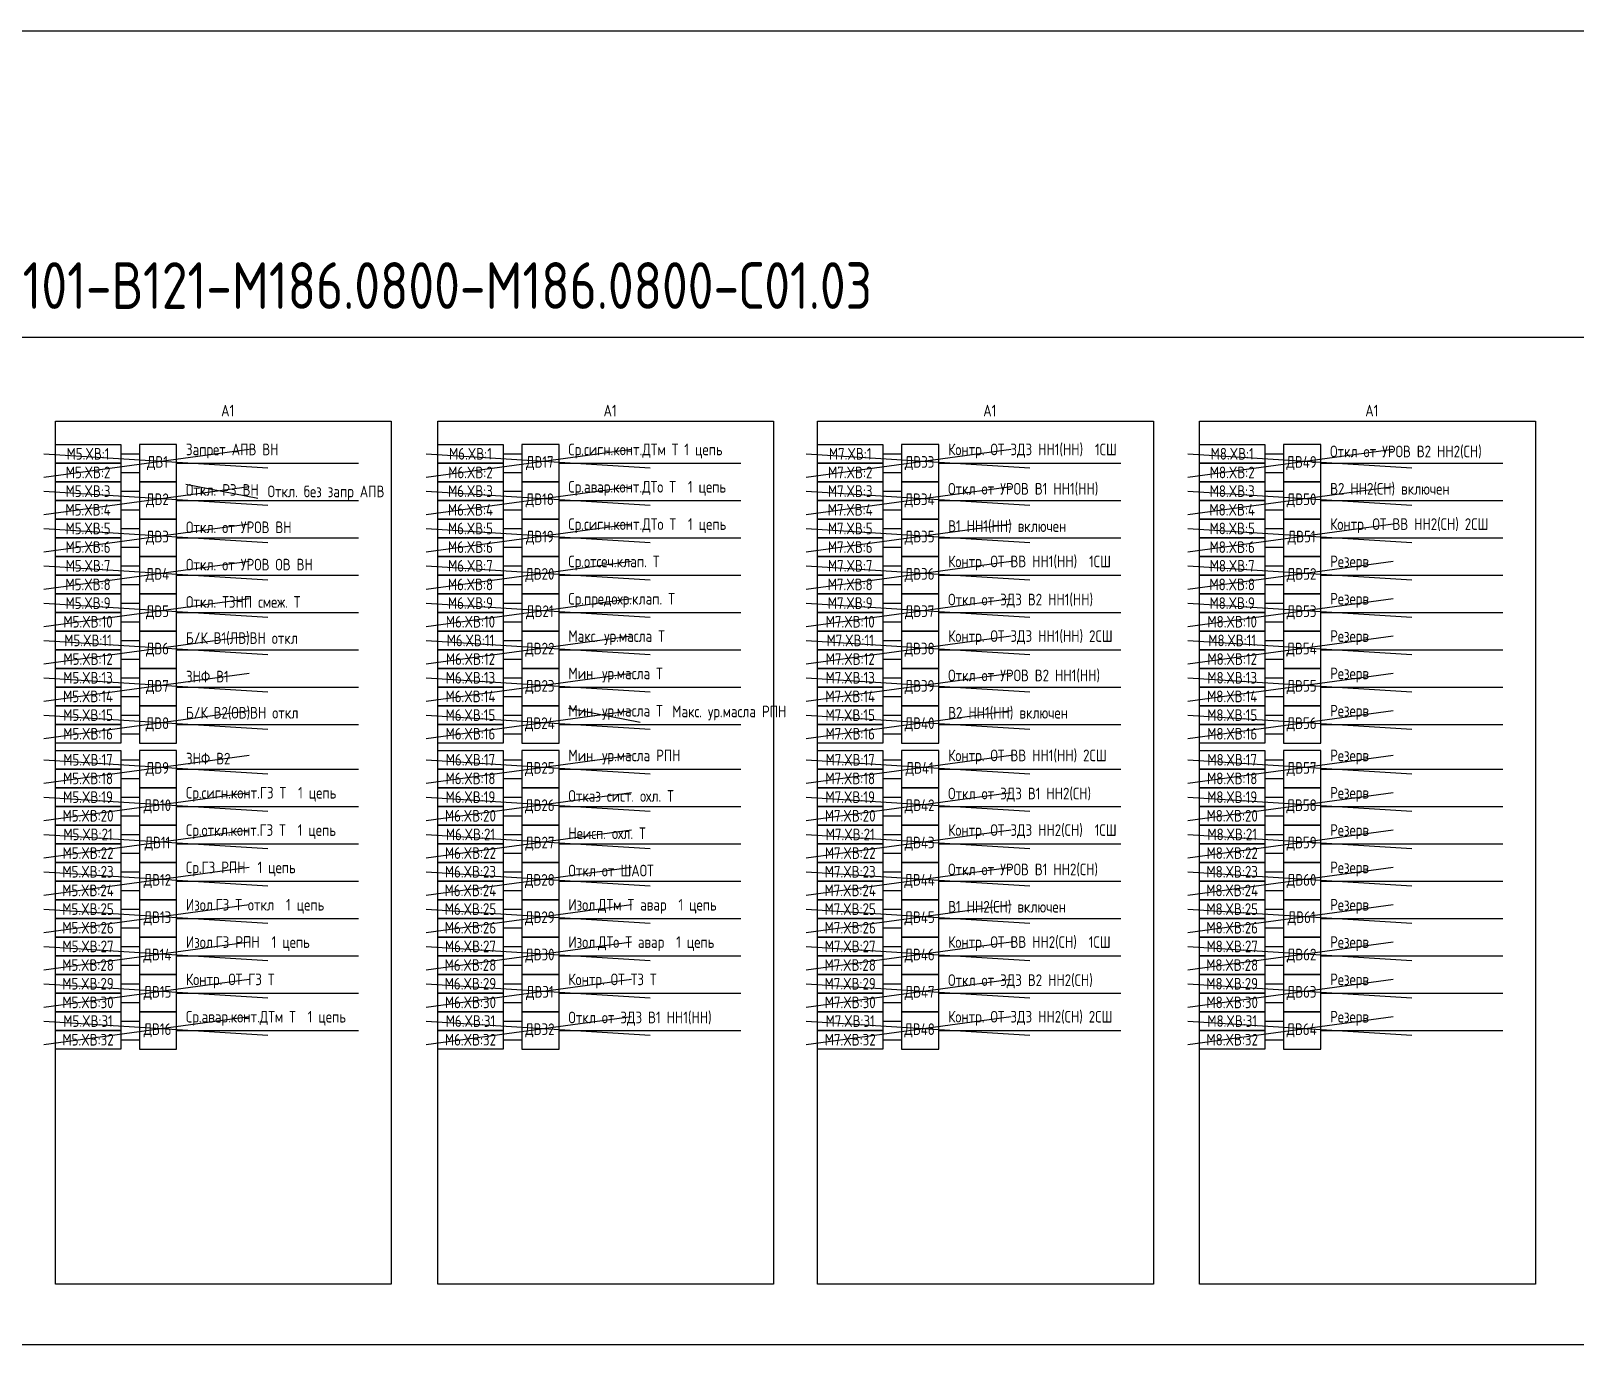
# Model space of a CAD drawing. Header units: millimetres. Extents: x -1533 to 5846, y -90 to 586.
# Drawn here: x -755.7 to -424.6, y 300.7 to 586 of the extents above; entities that cross this region are included whole.
import ezdxf

# ---------------------------------------------------------------- set-up
doc = ezdxf.new("R2010")
doc.units = ezdxf.units.MM
doc.styles.add('Gost_type_A', font='GOST_A.TTF')

msp = doc.modelspace()

# ---------------------------------------------------------------- linework, layer by layer
at = {"color": 6}
for p, q in [((-752.89, 490.36), (-708.89, 496.36)), ((-752.89, 495.36), (-704.89, 492.36)), ((-670.89, 490.36), (-626.89, 496.36)), ((-670.89, 495.36), (-622.89, 492.36)), ((-589.47, 490.36), (-545.47, 496.36)), ((-589.47, 495.36), (-541.47, 492.36)), ((-507.56, 490.36), (-463.56, 496.36)), ((-507.56, 495.36), (-459.56, 492.36)), ((-752.89, 482.36), (-708.89, 488.36)), ((-752.89, 487.36), (-704.89, 484.36)), ((-670.89, 482.36), (-626.89, 488.36)), ((-670.89, 487.36), (-622.89, 484.36)), ((-589.47, 482.36), (-545.47, 488.36)), ((-589.47, 487.36), (-541.47, 484.36)), ((-507.56, 482.36), (-463.56, 488.36)), ((-507.56, 487.36), (-459.56, 484.36)), ((-752.89, 474.36), (-708.89, 480.36)), ((-670.89, 474.36), (-626.89, 480.36)), ((-589.47, 474.36), (-545.47, 480.36)), ((-507.56, 474.36), (-463.56, 480.36)), ((-752.89, 479.36), (-704.89, 476.36)), ((-670.89, 479.36), (-622.89, 476.36)), ((-589.47, 479.36), (-541.47, 476.36)), ((-507.56, 479.36), (-459.56, 476.36)), ((-752.89, 466.36), (-708.89, 472.36)), ((-752.89, 471.36), (-704.89, 468.36)), ((-670.89, 466.36), (-626.89, 472.36)), ((-670.89, 471.36), (-622.89, 468.36)), ((-589.47, 466.36), (-545.47, 472.36)), ((-589.47, 471.36), (-541.47, 468.36)), ((-507.56, 466.36), (-463.56, 472.36)), ((-507.56, 471.36), (-459.56, 468.36)), ((-752.89, 458.36), (-708.89, 464.36)), ((-670.89, 458.36), (-626.89, 464.36)), ((-589.47, 458.36), (-545.47, 464.36)), ((-507.56, 458.36), (-463.56, 464.36)), ((-752.89, 463.36), (-704.89, 460.36)), ((-670.89, 463.36), (-622.89, 460.36)), ((-589.47, 463.36), (-541.47, 460.36)), ((-507.56, 463.36), (-459.56, 460.36)), ((-752.89, 450.36), (-708.89, 456.36)), ((-752.89, 455.36), (-704.89, 452.36)), ((-670.89, 450.36), (-626.89, 456.36)), ((-670.89, 455.36), (-622.89, 452.36)), ((-589.47, 450.36), (-545.47, 456.36)), ((-589.47, 455.36), (-541.47, 452.36)), ((-507.56, 450.36), (-463.56, 456.36)), ((-507.56, 455.36), (-459.56, 452.36)), ((-752.89, 442.36), (-708.89, 448.36)), ((-752.89, 447.36), (-704.89, 444.36)), ((-670.89, 442.36), (-626.89, 448.36)), ((-670.89, 447.36), (-622.89, 444.36)), ((-589.47, 442.36), (-545.47, 448.36)), ((-589.47, 447.36), (-541.47, 444.36)), ((-507.56, 442.36), (-463.56, 448.36)), ((-507.56, 447.36), (-459.56, 444.36)), ((-752.89, 434.36), (-708.89, 440.36)), ((-752.89, 439.36), (-704.89, 436.36)), ((-670.89, 434.36), (-626.89, 440.36)), ((-670.89, 439.36), (-622.89, 436.36)), ((-589.47, 434.36), (-545.47, 440.36)), ((-589.47, 439.36), (-541.47, 436.36)), ((-752.89, 424.78), (-708.89, 430.78)), ((-670.89, 424.78), (-626.89, 430.78)), ((-589.47, 424.78), (-545.47, 430.78)), ((-752.89, 429.78), (-704.89, 426.78)), ((-670.89, 429.78), (-622.89, 426.78)), ((-589.47, 429.78), (-541.47, 426.78)), ((-752.89, 416.78), (-708.89, 422.78)), ((-752.89, 421.78), (-704.89, 418.78)), ((-670.89, 416.78), (-626.89, 422.78)), ((-670.89, 421.78), (-622.89, 418.78)), ((-589.47, 416.78), (-545.47, 422.78)), ((-589.47, 421.78), (-541.47, 418.78)), ((-752.89, 408.78), (-708.89, 414.78)), ((-670.89, 408.78), (-626.89, 414.78)), ((-589.47, 408.78), (-545.47, 414.78)), ((-752.89, 413.78), (-704.89, 410.78)), ((-670.89, 413.78), (-622.89, 410.78)), ((-589.47, 413.78), (-541.47, 410.78)), ((-752.89, 400.78), (-708.89, 406.78)), ((-752.89, 405.78), (-704.89, 402.78)), ((-670.89, 400.78), (-626.89, 406.78)), ((-670.89, 405.78), (-622.89, 402.78)), ((-589.47, 400.78), (-545.47, 406.78)), ((-589.47, 405.78), (-541.47, 402.78)), ((-752.89, 392.78), (-708.89, 398.78)), ((-752.89, 397.78), (-704.89, 394.78)), ((-670.89, 392.78), (-626.89, 398.78)), ((-670.89, 397.78), (-622.89, 394.78)), ((-589.47, 392.78), (-545.47, 398.78)), ((-589.47, 397.78), (-541.47, 394.78)), ((-752.89, 384.78), (-708.89, 390.78)), ((-670.89, 384.78), (-626.89, 390.78)), ((-589.47, 384.78), (-545.47, 390.78)), ((-752.89, 389.78), (-704.89, 386.78)), ((-670.89, 389.78), (-622.89, 386.78)), ((-589.47, 389.78), (-541.47, 386.78)), ((-752.89, 376.78), (-708.89, 382.78)), ((-752.89, 381.78), (-704.89, 378.78)), ((-670.89, 376.78), (-626.89, 382.78)), ((-670.89, 381.78), (-622.89, 378.78)), ((-589.47, 376.78), (-545.47, 382.78)), ((-589.47, 381.78), (-541.47, 378.78)), ((-752.89, 368.78), (-708.89, 374.78)), ((-670.89, 368.78), (-626.89, 374.78)), ((-589.47, 368.78), (-545.47, 374.78)), ((-752.89, 373.78), (-704.89, 370.78)), ((-670.89, 373.78), (-622.89, 370.78)), ((-589.47, 373.78), (-541.47, 370.78))]:
    msp.add_line(p, q, dxfattribs=at)
for p, q in [((-736.42, 495.36), (-732.42, 495.36)), ((-654.42, 495.36), (-650.42, 495.36)), ((-572.99, 495.36), (-568.99, 495.36)), ((-491.08, 495.36), (-487.08, 495.36)), ((-736.42, 491.36), (-732.42, 491.36)), ((-724.42, 493.36), (-685.42, 493.36)), ((-654.42, 491.36), (-650.42, 491.36)), ((-642.42, 493.36), (-603.42, 493.36)), ((-572.99, 491.36), (-568.99, 491.36)), ((-560.99, 493.36), (-521.99, 493.36)), ((-491.08, 491.36), (-487.08, 491.36)), ((-479.08, 493.36), (-440.08, 493.36)), ((-736.42, 487.36), (-732.42, 487.36)), ((-654.42, 487.36), (-650.42, 487.36)), ((-572.99, 487.36), (-568.99, 487.36)), ((-491.08, 487.36), (-487.08, 487.36)), ((-724.42, 485.36), (-685.42, 485.36)), ((-642.42, 485.36), (-603.42, 485.36)), ((-560.99, 485.36), (-521.99, 485.36)), ((-479.08, 485.36), (-440.08, 485.36)), ((-736.42, 483.36), (-732.42, 483.36)), ((-654.42, 483.36), (-650.42, 483.36)), ((-572.99, 483.36), (-568.99, 483.36)), ((-491.08, 483.36), (-487.08, 483.36)), ((-736.42, 479.36), (-732.42, 479.36)), ((-724.42, 477.36), (-685.42, 477.36)), ((-654.42, 479.36), (-650.42, 479.36)), ((-642.42, 477.36), (-603.42, 477.36)), ((-572.99, 479.36), (-568.99, 479.36)), ((-560.99, 477.36), (-521.99, 477.36)), ((-491.08, 479.36), (-487.08, 479.36)), ((-479.08, 477.36), (-440.08, 477.36)), ((-736.42, 475.36), (-732.42, 475.36)), ((-654.42, 475.36), (-650.42, 475.36)), ((-572.99, 475.36), (-568.99, 475.36)), ((-491.08, 475.36), (-487.08, 475.36)), ((-736.42, 471.36), (-732.42, 471.36)), ((-654.42, 471.36), (-650.42, 471.36)), ((-572.99, 471.36), (-568.99, 471.36)), ((-491.08, 471.36), (-487.08, 471.36)), ((-736.42, 467.36), (-732.42, 467.36)), ((-724.42, 469.36), (-685.42, 469.36)), ((-654.42, 467.36), (-650.42, 467.36)), ((-642.42, 469.36), (-603.42, 469.36)), ((-572.99, 467.36), (-568.99, 467.36)), ((-560.99, 469.36), (-521.99, 469.36)), ((-491.08, 467.36), (-487.08, 467.36)), ((-479.08, 469.36), (-440.08, 469.36)), ((-736.42, 463.36), (-732.42, 463.36)), ((-724.42, 461.36), (-685.42, 461.36)), ((-654.42, 463.36), (-650.42, 463.36)), ((-642.42, 461.36), (-603.42, 461.36)), ((-572.99, 463.36), (-568.99, 463.36)), ((-560.99, 461.36), (-521.99, 461.36)), ((-491.08, 463.36), (-487.08, 463.36)), ((-479.08, 461.36), (-440.08, 461.36)), ((-736.42, 459.36), (-732.42, 459.36)), ((-654.42, 459.36), (-650.42, 459.36)), ((-572.99, 459.36), (-568.99, 459.36)), ((-491.08, 459.36), (-487.08, 459.36)), ((-736.42, 455.36), (-732.42, 455.36)), ((-654.42, 455.36), (-650.42, 455.36)), ((-572.99, 455.36), (-568.99, 455.36)), ((-491.08, 455.36), (-487.08, 455.36)), ((-736.42, 451.36), (-732.42, 451.36)), ((-724.42, 453.36), (-685.42, 453.36)), ((-654.42, 451.36), (-650.42, 451.36)), ((-642.42, 453.36), (-603.42, 453.36)), ((-572.99, 451.36), (-568.99, 451.36)), ((-560.99, 453.36), (-521.99, 453.36)), ((-491.08, 451.36), (-487.08, 451.36)), ((-479.08, 453.36), (-440.08, 453.36)), ((-736.42, 447.36), (-732.42, 447.36)), ((-654.42, 447.36), (-650.42, 447.36)), ((-572.99, 447.36), (-568.99, 447.36)), ((-491.08, 447.36), (-487.08, 447.36)), ((-724.42, 445.36), (-685.42, 445.36)), ((-642.42, 445.36), (-603.42, 445.36)), ((-560.99, 445.36), (-521.99, 445.36)), ((-479.08, 445.36), (-440.08, 445.36)), ((-736.42, 443.36), (-732.42, 443.36)), ((-654.42, 443.36), (-650.42, 443.36)), ((-572.99, 443.36), (-568.99, 443.36)), ((-491.08, 443.36), (-487.08, 443.36)), ((-736.42, 439.36), (-732.42, 439.36)), ((-724.42, 437.36), (-685.42, 437.36)), ((-654.42, 439.36), (-650.42, 439.36)), ((-642.42, 437.36), (-603.42, 437.36)), ((-572.99, 439.36), (-568.99, 439.36)), ((-560.99, 437.36), (-521.99, 437.36)), ((-491.08, 439.36), (-487.08, 439.36)), ((-479.08, 437.36), (-440.08, 437.36)), ((-736.42, 435.36), (-732.42, 435.36)), ((-654.42, 435.36), (-650.42, 435.36)), ((-572.99, 435.36), (-568.99, 435.36)), ((-491.08, 435.36), (-487.08, 435.36)), ((-736.42, 429.78), (-732.42, 429.78)), ((-724.42, 427.78), (-685.42, 427.78)), ((-654.42, 429.78), (-650.42, 429.78)), ((-642.42, 427.78), (-603.42, 427.78)), ((-572.99, 429.78), (-568.99, 429.78)), ((-560.99, 427.78), (-521.99, 427.78)), ((-491.08, 429.78), (-487.08, 429.78)), ((-479.08, 427.78), (-440.08, 427.78)), ((-736.42, 425.78), (-732.42, 425.78)), ((-654.42, 425.78), (-650.42, 425.78)), ((-572.99, 425.78), (-568.99, 425.78)), ((-491.08, 425.78), (-487.08, 425.78)), ((-736.42, 421.78), (-732.42, 421.78)), ((-654.42, 421.78), (-650.42, 421.78)), ((-572.99, 421.78), (-568.99, 421.78)), ((-491.08, 421.78), (-487.08, 421.78)), ((-736.42, 417.78), (-732.42, 417.78)), ((-724.42, 419.78), (-685.42, 419.78)), ((-654.42, 417.78), (-650.42, 417.78)), ((-642.42, 419.78), (-603.42, 419.78)), ((-572.99, 417.78), (-568.99, 417.78)), ((-560.99, 419.78), (-521.99, 419.78)), ((-491.08, 417.78), (-487.08, 417.78)), ((-479.08, 419.78), (-440.08, 419.78)), ((-736.42, 413.78), (-732.42, 413.78)), ((-724.42, 411.78), (-685.42, 411.78)), ((-654.42, 413.78), (-650.42, 413.78)), ((-642.42, 411.78), (-603.42, 411.78)), ((-572.99, 413.78), (-568.99, 413.78)), ((-560.99, 411.78), (-521.99, 411.78)), ((-491.08, 413.78), (-487.08, 413.78)), ((-479.08, 411.78), (-440.08, 411.78)), ((-736.42, 409.78), (-732.42, 409.78)), ((-654.42, 409.78), (-650.42, 409.78)), ((-572.99, 409.78), (-568.99, 409.78)), ((-491.08, 409.78), (-487.08, 409.78)), ((-736.42, 405.78), (-732.42, 405.78)), ((-654.42, 405.78), (-650.42, 405.78)), ((-572.99, 405.78), (-568.99, 405.78)), ((-491.08, 405.78), (-487.08, 405.78)), ((-736.42, 401.78), (-732.42, 401.78)), ((-724.42, 403.78), (-685.42, 403.78)), ((-654.42, 401.78), (-650.42, 401.78)), ((-642.42, 403.78), (-603.42, 403.78)), ((-572.99, 401.78), (-568.99, 401.78)), ((-560.99, 403.78), (-521.99, 403.78)), ((-491.08, 401.78), (-487.08, 401.78)), ((-479.08, 403.78), (-440.08, 403.78)), ((-736.42, 397.78), (-732.42, 397.78)), ((-654.42, 397.78), (-650.42, 397.78)), ((-572.99, 397.78), (-568.99, 397.78)), ((-491.08, 397.78), (-487.08, 397.78)), ((-724.42, 395.78), (-685.42, 395.78)), ((-642.42, 395.78), (-603.42, 395.78)), ((-560.99, 395.78), (-521.99, 395.78)), ((-479.08, 395.78), (-440.08, 395.78)), ((-736.42, 393.78), (-732.42, 393.78)), ((-654.42, 393.78), (-650.42, 393.78)), ((-572.99, 393.78), (-568.99, 393.78)), ((-491.08, 393.78), (-487.08, 393.78)), ((-736.42, 389.78), (-732.42, 389.78)), ((-724.42, 387.78), (-685.42, 387.78)), ((-654.42, 389.78), (-650.42, 389.78)), ((-642.42, 387.78), (-603.42, 387.78)), ((-572.99, 389.78), (-568.99, 389.78)), ((-560.99, 387.78), (-521.99, 387.78)), ((-491.08, 389.78), (-487.08, 389.78)), ((-479.08, 387.78), (-440.08, 387.78)), ((-736.42, 385.78), (-732.42, 385.78)), ((-654.42, 385.78), (-650.42, 385.78)), ((-572.99, 385.78), (-568.99, 385.78)), ((-491.08, 385.78), (-487.08, 385.78)), ((-736.42, 381.78), (-732.42, 381.78)), ((-654.42, 381.78), (-650.42, 381.78)), ((-572.99, 381.78), (-568.99, 381.78)), ((-491.08, 381.78), (-487.08, 381.78)), ((-736.42, 377.78), (-732.42, 377.78)), ((-724.42, 379.78), (-685.42, 379.78)), ((-654.42, 377.78), (-650.42, 377.78)), ((-642.42, 379.78), (-603.42, 379.78)), ((-572.99, 377.78), (-568.99, 377.78)), ((-560.99, 379.78), (-521.99, 379.78)), ((-491.08, 377.78), (-487.08, 377.78)), ((-479.08, 379.78), (-440.08, 379.78)), ((-736.42, 373.78), (-732.42, 373.78)), ((-724.42, 371.78), (-685.42, 371.78)), ((-654.42, 373.78), (-650.42, 373.78)), ((-642.42, 371.78), (-603.42, 371.78)), ((-572.99, 373.78), (-568.99, 373.78)), ((-560.99, 371.78), (-521.99, 371.78)), ((-491.08, 373.78), (-487.08, 373.78)), ((-479.08, 371.78), (-440.08, 371.78)), ((-736.42, 369.78), (-732.42, 369.78)), ((-654.42, 369.78), (-650.42, 369.78)), ((-572.99, 369.78), (-568.99, 369.78)), ((-491.08, 369.78), (-487.08, 369.78))]:
    msp.add_line(p, q)
at = {"color": 1}
for p, q in [((-722.42, 488.86), (-707, 485.86)), ((-640.42, 440.86), (-625, 437.86))]:
    msp.add_line(p, q, dxfattribs=at)
at = {"color": 3}
for p, q in [((-507.56, 434.36), (-463.56, 440.36)), ((-507.56, 439.36), (-459.56, 436.36)), ((-507.56, 424.78), (-463.56, 430.78)), ((-507.56, 429.78), (-459.56, 426.78)), ((-507.56, 416.78), (-463.56, 422.78)), ((-507.56, 421.78), (-459.56, 418.78)), ((-507.56, 408.78), (-463.56, 414.78)), ((-507.56, 413.78), (-459.56, 410.78)), ((-507.56, 400.78), (-463.56, 406.78)), ((-507.56, 405.78), (-459.56, 402.78)), ((-507.56, 392.78), (-463.56, 398.78)), ((-507.56, 397.78), (-459.56, 394.78)), ((-507.56, 384.78), (-463.56, 390.78)), ((-507.56, 389.78), (-459.56, 386.78)), ((-507.56, 376.78), (-463.56, 382.78)), ((-507.56, 381.78), (-459.56, 378.78)), ((-507.56, 368.78), (-463.56, 374.78)), ((-507.56, 373.78), (-459.56, 370.78))]:
    msp.add_line(p, q, dxfattribs=at)
for points in [[(-1533, 586), (5845.64, 586), (5845.64, -90), (-1533, -90)], [(-1050, 520.36), (97.5, 520.36), (97.5, 304.36), (-1050, 304.36)], [(-750.42, 502.36), (-678.42, 502.36), (-678.42, 317.36), (-750.42, 317.36)], [(-668.42, 502.36), (-596.42, 502.36), (-596.42, 317.36), (-668.42, 317.36)], [(-586.99, 502.36), (-514.99, 502.36), (-514.99, 317.36), (-586.99, 317.36)], [(-505.08, 502.36), (-433.08, 502.36), (-433.08, 317.36), (-505.08, 317.36)], [(-750.42, 497.36), (-736.42, 497.36), (-736.42, 493.36), (-750.42, 493.36)], [(-668.42, 497.36), (-654.42, 497.36), (-654.42, 493.36), (-668.42, 493.36)], [(-586.99, 497.36), (-572.99, 497.36), (-572.99, 493.36), (-586.99, 493.36)], [(-505.08, 497.36), (-491.08, 497.36), (-491.08, 493.36), (-505.08, 493.36)], [(-750.42, 493.36), (-736.42, 493.36), (-736.42, 489.36), (-750.42, 489.36)], [(-668.42, 493.36), (-654.42, 493.36), (-654.42, 489.36), (-668.42, 489.36)], [(-586.99, 493.36), (-572.99, 493.36), (-572.99, 489.36), (-586.99, 489.36)], [(-505.08, 493.36), (-491.08, 493.36), (-491.08, 489.36), (-505.08, 489.36)], [(-750.42, 489.36), (-736.42, 489.36), (-736.42, 485.36), (-750.42, 485.36)], [(-668.42, 489.36), (-654.42, 489.36), (-654.42, 485.36), (-668.42, 485.36)], [(-586.99, 489.36), (-572.99, 489.36), (-572.99, 485.36), (-586.99, 485.36)], [(-505.08, 489.36), (-491.08, 489.36), (-491.08, 485.36), (-505.08, 485.36)], [(-750.42, 485.36), (-736.42, 485.36), (-736.42, 481.36), (-750.42, 481.36)], [(-668.42, 485.36), (-654.42, 485.36), (-654.42, 481.36), (-668.42, 481.36)], [(-586.99, 485.36), (-572.99, 485.36), (-572.99, 481.36), (-586.99, 481.36)], [(-505.08, 485.36), (-491.08, 485.36), (-491.08, 481.36), (-505.08, 481.36)], [(-750.42, 481.36), (-736.42, 481.36), (-736.42, 477.36), (-750.42, 477.36)], [(-668.42, 481.36), (-654.42, 481.36), (-654.42, 477.36), (-668.42, 477.36)], [(-586.99, 481.36), (-572.99, 481.36), (-572.99, 477.36), (-586.99, 477.36)], [(-505.08, 481.36), (-491.08, 481.36), (-491.08, 477.36), (-505.08, 477.36)], [(-750.42, 477.36), (-736.42, 477.36), (-736.42, 473.36), (-750.42, 473.36)], [(-668.42, 477.36), (-654.42, 477.36), (-654.42, 473.36), (-668.42, 473.36)], [(-586.99, 477.36), (-572.99, 477.36), (-572.99, 473.36), (-586.99, 473.36)], [(-505.08, 477.36), (-491.08, 477.36), (-491.08, 473.36), (-505.08, 473.36)], [(-750.42, 473.36), (-736.42, 473.36), (-736.42, 469.36), (-750.42, 469.36)], [(-668.42, 473.36), (-654.42, 473.36), (-654.42, 469.36), (-668.42, 469.36)], [(-586.99, 473.36), (-572.99, 473.36), (-572.99, 469.36), (-586.99, 469.36)], [(-505.08, 473.36), (-491.08, 473.36), (-491.08, 469.36), (-505.08, 469.36)], [(-750.42, 469.36), (-736.42, 469.36), (-736.42, 465.36), (-750.42, 465.36)], [(-668.42, 469.36), (-654.42, 469.36), (-654.42, 465.36), (-668.42, 465.36)], [(-586.99, 469.36), (-572.99, 469.36), (-572.99, 465.36), (-586.99, 465.36)], [(-505.08, 469.36), (-491.08, 469.36), (-491.08, 465.36), (-505.08, 465.36)], [(-750.42, 465.36), (-736.42, 465.36), (-736.42, 461.36), (-750.42, 461.36)], [(-668.42, 465.36), (-654.42, 465.36), (-654.42, 461.36), (-668.42, 461.36)], [(-586.99, 465.36), (-572.99, 465.36), (-572.99, 461.36), (-586.99, 461.36)], [(-505.08, 465.36), (-491.08, 465.36), (-491.08, 461.36), (-505.08, 461.36)], [(-750.42, 461.36), (-736.42, 461.36), (-736.42, 457.36), (-750.42, 457.36)], [(-668.42, 461.36), (-654.42, 461.36), (-654.42, 457.36), (-668.42, 457.36)], [(-586.99, 461.36), (-572.99, 461.36), (-572.99, 457.36), (-586.99, 457.36)], [(-505.08, 461.36), (-491.08, 461.36), (-491.08, 457.36), (-505.08, 457.36)], [(-750.42, 457.36), (-736.42, 457.36), (-736.42, 453.36), (-750.42, 453.36)], [(-668.42, 457.36), (-654.42, 457.36), (-654.42, 453.36), (-668.42, 453.36)], [(-586.99, 457.36), (-572.99, 457.36), (-572.99, 453.36), (-586.99, 453.36)], [(-505.08, 457.36), (-491.08, 457.36), (-491.08, 453.36), (-505.08, 453.36)], [(-750.42, 453.36), (-736.42, 453.36), (-736.42, 449.36), (-750.42, 449.36)], [(-668.42, 453.36), (-654.42, 453.36), (-654.42, 449.36), (-668.42, 449.36)], [(-586.99, 453.36), (-572.99, 453.36), (-572.99, 449.36), (-586.99, 449.36)], [(-505.08, 453.36), (-491.08, 453.36), (-491.08, 449.36), (-505.08, 449.36)], [(-750.42, 449.36), (-736.42, 449.36), (-736.42, 445.36), (-750.42, 445.36)], [(-668.42, 449.36), (-654.42, 449.36), (-654.42, 445.36), (-668.42, 445.36)], [(-586.99, 449.36), (-572.99, 449.36), (-572.99, 445.36), (-586.99, 445.36)], [(-505.08, 449.36), (-491.08, 449.36), (-491.08, 445.36), (-505.08, 445.36)], [(-750.42, 445.36), (-736.42, 445.36), (-736.42, 441.36), (-750.42, 441.36)], [(-668.42, 445.36), (-654.42, 445.36), (-654.42, 441.36), (-668.42, 441.36)], [(-586.99, 445.36), (-572.99, 445.36), (-572.99, 441.36), (-586.99, 441.36)], [(-505.08, 445.36), (-491.08, 445.36), (-491.08, 441.36), (-505.08, 441.36)], [(-750.42, 441.36), (-736.42, 441.36), (-736.42, 437.36), (-750.42, 437.36)], [(-668.42, 441.36), (-654.42, 441.36), (-654.42, 437.36), (-668.42, 437.36)], [(-586.99, 441.36), (-572.99, 441.36), (-572.99, 437.36), (-586.99, 437.36)], [(-505.08, 441.36), (-491.08, 441.36), (-491.08, 437.36), (-505.08, 437.36)], [(-750.42, 437.36), (-736.42, 437.36), (-736.42, 433.36), (-750.42, 433.36)], [(-668.42, 437.36), (-654.42, 437.36), (-654.42, 433.36), (-668.42, 433.36)], [(-586.99, 437.36), (-572.99, 437.36), (-572.99, 433.36), (-586.99, 433.36)], [(-505.08, 437.36), (-491.08, 437.36), (-491.08, 433.36), (-505.08, 433.36)], [(-750.42, 431.78), (-736.42, 431.78), (-736.42, 427.78), (-750.42, 427.78)], [(-668.42, 431.78), (-654.42, 431.78), (-654.42, 427.78), (-668.42, 427.78)], [(-586.99, 431.78), (-572.99, 431.78), (-572.99, 427.78), (-586.99, 427.78)], [(-505.08, 431.78), (-491.08, 431.78), (-491.08, 427.78), (-505.08, 427.78)], [(-750.42, 427.78), (-736.42, 427.78), (-736.42, 423.78), (-750.42, 423.78)], [(-668.42, 427.78), (-654.42, 427.78), (-654.42, 423.78), (-668.42, 423.78)], [(-586.99, 427.78), (-572.99, 427.78), (-572.99, 423.78), (-586.99, 423.78)], [(-505.08, 427.78), (-491.08, 427.78), (-491.08, 423.78), (-505.08, 423.78)], [(-750.42, 423.78), (-736.42, 423.78), (-736.42, 419.78), (-750.42, 419.78)], [(-668.42, 423.78), (-654.42, 423.78), (-654.42, 419.78), (-668.42, 419.78)], [(-586.99, 423.78), (-572.99, 423.78), (-572.99, 419.78), (-586.99, 419.78)], [(-505.08, 423.78), (-491.08, 423.78), (-491.08, 419.78), (-505.08, 419.78)], [(-750.42, 419.78), (-736.42, 419.78), (-736.42, 415.78), (-750.42, 415.78)], [(-668.42, 419.78), (-654.42, 419.78), (-654.42, 415.78), (-668.42, 415.78)], [(-586.99, 419.78), (-572.99, 419.78), (-572.99, 415.78), (-586.99, 415.78)], [(-505.08, 419.78), (-491.08, 419.78), (-491.08, 415.78), (-505.08, 415.78)], [(-750.42, 415.78), (-736.42, 415.78), (-736.42, 411.78), (-750.42, 411.78)], [(-668.42, 415.78), (-654.42, 415.78), (-654.42, 411.78), (-668.42, 411.78)], [(-586.99, 415.78), (-572.99, 415.78), (-572.99, 411.78), (-586.99, 411.78)], [(-505.08, 415.78), (-491.08, 415.78), (-491.08, 411.78), (-505.08, 411.78)], [(-750.42, 411.78), (-736.42, 411.78), (-736.42, 407.78), (-750.42, 407.78)], [(-668.42, 411.78), (-654.42, 411.78), (-654.42, 407.78), (-668.42, 407.78)], [(-586.99, 411.78), (-572.99, 411.78), (-572.99, 407.78), (-586.99, 407.78)], [(-505.08, 411.78), (-491.08, 411.78), (-491.08, 407.78), (-505.08, 407.78)], [(-750.42, 407.78), (-736.42, 407.78), (-736.42, 403.78), (-750.42, 403.78)], [(-668.42, 407.78), (-654.42, 407.78), (-654.42, 403.78), (-668.42, 403.78)], [(-586.99, 407.78), (-572.99, 407.78), (-572.99, 403.78), (-586.99, 403.78)], [(-505.08, 407.78), (-491.08, 407.78), (-491.08, 403.78), (-505.08, 403.78)], [(-750.42, 403.78), (-736.42, 403.78), (-736.42, 399.78), (-750.42, 399.78)], [(-668.42, 403.78), (-654.42, 403.78), (-654.42, 399.78), (-668.42, 399.78)], [(-586.99, 403.78), (-572.99, 403.78), (-572.99, 399.78), (-586.99, 399.78)], [(-505.08, 403.78), (-491.08, 403.78), (-491.08, 399.78), (-505.08, 399.78)], [(-750.42, 399.78), (-736.42, 399.78), (-736.42, 395.78), (-750.42, 395.78)], [(-668.42, 399.78), (-654.42, 399.78), (-654.42, 395.78), (-668.42, 395.78)], [(-586.99, 399.78), (-572.99, 399.78), (-572.99, 395.78), (-586.99, 395.78)], [(-505.08, 399.78), (-491.08, 399.78), (-491.08, 395.78), (-505.08, 395.78)], [(-750.42, 395.78), (-736.42, 395.78), (-736.42, 391.78), (-750.42, 391.78)], [(-668.42, 395.78), (-654.42, 395.78), (-654.42, 391.78), (-668.42, 391.78)], [(-586.99, 395.78), (-572.99, 395.78), (-572.99, 391.78), (-586.99, 391.78)], [(-505.08, 395.78), (-491.08, 395.78), (-491.08, 391.78), (-505.08, 391.78)], [(-750.42, 391.78), (-736.42, 391.78), (-736.42, 387.78), (-750.42, 387.78)], [(-668.42, 391.78), (-654.42, 391.78), (-654.42, 387.78), (-668.42, 387.78)], [(-586.99, 391.78), (-572.99, 391.78), (-572.99, 387.78), (-586.99, 387.78)], [(-505.08, 391.78), (-491.08, 391.78), (-491.08, 387.78), (-505.08, 387.78)], [(-750.42, 387.78), (-736.42, 387.78), (-736.42, 383.78), (-750.42, 383.78)], [(-668.42, 387.78), (-654.42, 387.78), (-654.42, 383.78), (-668.42, 383.78)], [(-586.99, 387.78), (-572.99, 387.78), (-572.99, 383.78), (-586.99, 383.78)], [(-505.08, 387.78), (-491.08, 387.78), (-491.08, 383.78), (-505.08, 383.78)], [(-750.42, 383.78), (-736.42, 383.78), (-736.42, 379.78), (-750.42, 379.78)], [(-668.42, 383.78), (-654.42, 383.78), (-654.42, 379.78), (-668.42, 379.78)], [(-586.99, 383.78), (-572.99, 383.78), (-572.99, 379.78), (-586.99, 379.78)], [(-505.08, 383.78), (-491.08, 383.78), (-491.08, 379.78), (-505.08, 379.78)], [(-750.42, 379.78), (-736.42, 379.78), (-736.42, 375.78), (-750.42, 375.78)], [(-668.42, 379.78), (-654.42, 379.78), (-654.42, 375.78), (-668.42, 375.78)], [(-586.99, 379.78), (-572.99, 379.78), (-572.99, 375.78), (-586.99, 375.78)], [(-505.08, 379.78), (-491.08, 379.78), (-491.08, 375.78), (-505.08, 375.78)], [(-750.42, 375.78), (-736.42, 375.78), (-736.42, 371.78), (-750.42, 371.78)], [(-668.42, 375.78), (-654.42, 375.78), (-654.42, 371.78), (-668.42, 371.78)], [(-586.99, 375.78), (-572.99, 375.78), (-572.99, 371.78), (-586.99, 371.78)], [(-505.08, 375.78), (-491.08, 375.78), (-491.08, 371.78), (-505.08, 371.78)], [(-750.42, 371.78), (-736.42, 371.78), (-736.42, 367.78), (-750.42, 367.78)], [(-668.42, 371.78), (-654.42, 371.78), (-654.42, 367.78), (-668.42, 367.78)], [(-586.99, 371.78), (-572.99, 371.78), (-572.99, 367.78), (-586.99, 367.78)], [(-505.08, 371.78), (-491.08, 371.78), (-491.08, 367.78), (-505.08, 367.78)]]:
    msp.add_lwpolyline(points, close=True)
at = {"ltscale": 4}
for points in [[(-732.42, 489.36), (-724.42, 489.36), (-724.42, 497.36), (-732.42, 497.36)], [(-650.42, 489.36), (-642.42, 489.36), (-642.42, 497.36), (-650.42, 497.36)], [(-568.99, 489.36), (-560.99, 489.36), (-560.99, 497.36), (-568.99, 497.36)], [(-487.08, 489.36), (-479.08, 489.36), (-479.08, 497.36), (-487.08, 497.36)], [(-732.42, 481.36), (-724.42, 481.36), (-724.42, 489.36), (-732.42, 489.36)], [(-650.42, 481.36), (-642.42, 481.36), (-642.42, 489.36), (-650.42, 489.36)], [(-568.99, 481.36), (-560.99, 481.36), (-560.99, 489.36), (-568.99, 489.36)], [(-487.08, 481.36), (-479.08, 481.36), (-479.08, 489.36), (-487.08, 489.36)], [(-732.42, 473.36), (-724.42, 473.36), (-724.42, 481.36), (-732.42, 481.36)], [(-650.42, 473.36), (-642.42, 473.36), (-642.42, 481.36), (-650.42, 481.36)], [(-568.99, 473.36), (-560.99, 473.36), (-560.99, 481.36), (-568.99, 481.36)], [(-487.08, 473.36), (-479.08, 473.36), (-479.08, 481.36), (-487.08, 481.36)], [(-732.42, 465.36), (-724.42, 465.36), (-724.42, 473.36), (-732.42, 473.36)], [(-650.42, 465.36), (-642.42, 465.36), (-642.42, 473.36), (-650.42, 473.36)], [(-568.99, 465.36), (-560.99, 465.36), (-560.99, 473.36), (-568.99, 473.36)], [(-487.08, 465.36), (-479.08, 465.36), (-479.08, 473.36), (-487.08, 473.36)], [(-732.42, 457.36), (-724.42, 457.36), (-724.42, 465.36), (-732.42, 465.36)], [(-650.42, 457.36), (-642.42, 457.36), (-642.42, 465.36), (-650.42, 465.36)], [(-568.99, 457.36), (-560.99, 457.36), (-560.99, 465.36), (-568.99, 465.36)], [(-487.08, 457.36), (-479.08, 457.36), (-479.08, 465.36), (-487.08, 465.36)], [(-732.42, 449.36), (-724.42, 449.36), (-724.42, 457.36), (-732.42, 457.36)], [(-650.42, 449.36), (-642.42, 449.36), (-642.42, 457.36), (-650.42, 457.36)], [(-568.99, 449.36), (-560.99, 449.36), (-560.99, 457.36), (-568.99, 457.36)], [(-487.08, 449.36), (-479.08, 449.36), (-479.08, 457.36), (-487.08, 457.36)], [(-732.42, 441.36), (-724.42, 441.36), (-724.42, 449.36), (-732.42, 449.36)], [(-650.42, 441.36), (-642.42, 441.36), (-642.42, 449.36), (-650.42, 449.36)], [(-568.99, 441.36), (-560.99, 441.36), (-560.99, 449.36), (-568.99, 449.36)], [(-487.08, 441.36), (-479.08, 441.36), (-479.08, 449.36), (-487.08, 449.36)], [(-732.42, 433.36), (-724.42, 433.36), (-724.42, 441.36), (-732.42, 441.36)], [(-650.42, 433.36), (-642.42, 433.36), (-642.42, 441.36), (-650.42, 441.36)], [(-568.99, 433.36), (-560.99, 433.36), (-560.99, 441.36), (-568.99, 441.36)], [(-487.08, 433.36), (-479.08, 433.36), (-479.08, 441.36), (-487.08, 441.36)], [(-732.42, 423.78), (-724.42, 423.78), (-724.42, 431.78), (-732.42, 431.78)], [(-650.42, 423.78), (-642.42, 423.78), (-642.42, 431.78), (-650.42, 431.78)], [(-568.99, 423.78), (-560.99, 423.78), (-560.99, 431.78), (-568.99, 431.78)], [(-487.08, 423.78), (-479.08, 423.78), (-479.08, 431.78), (-487.08, 431.78)], [(-732.42, 415.78), (-724.42, 415.78), (-724.42, 423.78), (-732.42, 423.78)], [(-650.42, 415.78), (-642.42, 415.78), (-642.42, 423.78), (-650.42, 423.78)], [(-568.99, 415.78), (-560.99, 415.78), (-560.99, 423.78), (-568.99, 423.78)], [(-487.08, 415.78), (-479.08, 415.78), (-479.08, 423.78), (-487.08, 423.78)], [(-732.42, 407.78), (-724.42, 407.78), (-724.42, 415.78), (-732.42, 415.78)], [(-650.42, 407.78), (-642.42, 407.78), (-642.42, 415.78), (-650.42, 415.78)], [(-568.99, 407.78), (-560.99, 407.78), (-560.99, 415.78), (-568.99, 415.78)], [(-487.08, 407.78), (-479.08, 407.78), (-479.08, 415.78), (-487.08, 415.78)], [(-732.42, 399.78), (-724.42, 399.78), (-724.42, 407.78), (-732.42, 407.78)], [(-650.42, 399.78), (-642.42, 399.78), (-642.42, 407.78), (-650.42, 407.78)], [(-568.99, 399.78), (-560.99, 399.78), (-560.99, 407.78), (-568.99, 407.78)], [(-487.08, 399.78), (-479.08, 399.78), (-479.08, 407.78), (-487.08, 407.78)], [(-732.42, 391.78), (-724.42, 391.78), (-724.42, 399.78), (-732.42, 399.78)], [(-650.42, 391.78), (-642.42, 391.78), (-642.42, 399.78), (-650.42, 399.78)], [(-568.99, 391.78), (-560.99, 391.78), (-560.99, 399.78), (-568.99, 399.78)], [(-487.08, 391.78), (-479.08, 391.78), (-479.08, 399.78), (-487.08, 399.78)], [(-732.42, 383.78), (-724.42, 383.78), (-724.42, 391.78), (-732.42, 391.78)], [(-650.42, 383.78), (-642.42, 383.78), (-642.42, 391.78), (-650.42, 391.78)], [(-568.99, 383.78), (-560.99, 383.78), (-560.99, 391.78), (-568.99, 391.78)], [(-487.08, 383.78), (-479.08, 383.78), (-479.08, 391.78), (-487.08, 391.78)], [(-732.42, 375.78), (-724.42, 375.78), (-724.42, 383.78), (-732.42, 383.78)], [(-650.42, 375.78), (-642.42, 375.78), (-642.42, 383.78), (-650.42, 383.78)], [(-568.99, 375.78), (-560.99, 375.78), (-560.99, 383.78), (-568.99, 383.78)], [(-487.08, 375.78), (-479.08, 375.78), (-479.08, 383.78), (-487.08, 383.78)], [(-732.42, 367.78), (-724.42, 367.78), (-724.42, 375.78), (-732.42, 375.78)], [(-650.42, 367.78), (-642.42, 367.78), (-642.42, 375.78), (-650.42, 375.78)], [(-568.99, 367.78), (-560.99, 367.78), (-560.99, 375.78), (-568.99, 375.78)], [(-487.08, 367.78), (-479.08, 367.78), (-479.08, 375.78), (-487.08, 375.78)]]:
    msp.add_lwpolyline(points, close=True, dxfattribs=at)

# ---------------------------------------------------------------- texts
at = {"attachment_point": 8, "line_spacing_factor": 0.9, "style": 'Gost_type_A'}
for s, insert, char_height, width in [('ЮНИТ-М519-ДЗТ-Р102-К103-К103-К103-В101-В101-В101-В101-В121-М186.0800-М186.0800-С01.03', (-806.28, 524.36), 10, 401), ('A1', (-713.48, 503.36), 2.5, 73.8762), ('A1', (-631.48, 503.36), 2.5, 73.8762), ('A1', (-550.06, 503.36), 2.5, 73.8762), ('A1', (-468.14, 503.36), 2.5, 73.8762)]:
    msp.add_mtext(s, dxfattribs=dict(at, insert=insert, char_height=char_height, width=width))
at = {"char_height": 2.5, "style": 'Gost_type_A'}
for s, insert, width, attachment_point in [('Запрет АПВ ВН', (-722.42, 494.36), 46.8301, 7), ('Ср.сигн.конт.ДТм Т 1 цепь', (-640.42, 494.36), 33.5881, 7), ('Контр. ОТ ЗДЗ НН1(НН)  1СШ', (-558.99, 494.36), 35.4669, 7), ('M5.XВ:1', (-743.42, 495.36), 14, 5), ('ДВ1', (-728.54, 493.36), 7.7588, 5), ('M6.XВ:1', (-661.42, 495.36), 14, 5), ('ДВ17', (-646.54, 493.36), 7.7588, 5), ('M7.XВ:1', (-579.99, 495.36), 14, 5), ('ДВ33', (-565.11, 493.36), 7.7588, 5), ('M8.XВ:1', (-498.08, 495.36), 14, 5), ('ДВ49', (-483.2, 493.36), 7.7588, 5), ('M5.XВ:2', (-743.42, 491.36), 14, 5), ('M6.XВ:2', (-661.42, 491.36), 14, 5), ('M7.XВ:2', (-579.99, 491.36), 14, 5), ('M8.XВ:2', (-498.08, 491.36), 14, 5), ('M5.XВ:3', (-743.42, 487.36), 14, 5), ('ДВ2', (-728.54, 485.36), 7.7588, 5), ('M6.XВ:3', (-661.42, 487.36), 14, 5), ('ДВ18', (-646.54, 485.36), 7.7588, 5), ('Ср.авар.конт.ДТо Т  1 цепь', (-640.42, 486.36), 34.5015, 7), ('M7.XВ:3', (-579.99, 487.36), 14, 5), ('ДВ34', (-565.11, 485.36), 7.7588, 5), ('Откл от УРОВ В1 НН1(НН)', (-558.99, 486.36), 44.8565, 7), ('M8.XВ:3', (-498.08, 487.36), 14, 5), ('ДВ50', (-483.2, 485.36), 7.7588, 5), ('В2 НН2(СН) включен', (-477.08, 486.36), 44.8565, 7), ('M5.XВ:4', (-743.42, 483.36), 14, 5), ('M6.XВ:4', (-661.42, 483.36), 14, 5), ('M7.XВ:4', (-579.99, 483.36), 14, 5), ('M8.XВ:4', (-498.08, 483.36), 14, 5), ('M5.XВ:5', (-743.42, 479.36), 14, 5), ('Откл. от УРОВ ВН', (-722.42, 478.36), 27.8465, 7), ('M6.XВ:5', (-661.42, 479.36), 14, 5), ('Ср.сигн.конт.ДТо Т  1 цепь', (-640.42, 478.36), 35.8064, 7), ('M7.XВ:5', (-579.99, 479.36), 14, 5), ('В1 НН1(НН) включен', (-558.99, 478.36), 27.8465, 7), ('M8.XВ:5', (-498.08, 479.36), 14, 5), ('Контр. ОТ ВВ НН2(СН) 2СШ', (-477.08, 478.36), 34.989, 7), ('ДВ3', (-728.54, 477.36), 7.7588, 5), ('ДВ19', (-646.54, 477.36), 7.7588, 5), ('ДВ35', (-565.11, 477.36), 7.7588, 5), ('ДВ51', (-483.2, 477.36), 7.7588, 5), ('M5.XВ:6', (-743.42, 475.36), 14, 5), ('M6.XВ:6', (-661.42, 475.36), 14, 5), ('Ср.отсеч.клап. Т', (-640.42, 470.36), 27.8465, 7), ('M7.XВ:6', (-579.99, 475.36), 14, 5), ('Контр. ОТ ВВ НН1(НН)  1СШ', (-558.99, 470.36), 33.7669, 7), ('M8.XВ:6', (-498.08, 475.36), 14, 5), ('M5.XВ:7', (-743.42, 471.36), 14, 5), ('ДВ4', (-728.54, 469.36), 7.7588, 5), ('Откл. от УРОВ ОВ ВН', (-722.42, 470.36), 35.5248, 7), ('M6.XВ:7', (-661.42, 471.36), 14, 5), ('ДВ20', (-646.54, 469.36), 7.7588, 5), ('M7.XВ:7', (-579.99, 471.36), 14, 5), ('ДВ36', (-565.11, 469.36), 7.7588, 5), ('M8.XВ:7', (-498.08, 471.36), 14, 5), ('ДВ52', (-483.2, 469.36), 7.7588, 5), ('M5.XВ:8', (-743.42, 467.36), 14, 5), ('M6.XВ:8', (-661.42, 467.36), 14, 5), ('M7.XВ:8', (-579.99, 467.36), 14, 5), ('M8.XВ:8', (-498.08, 467.36), 14, 5), ('M5.XВ:9', (-743.42, 463.36), 14, 5), ('Откл. ТЗНП смеж. Т', (-722.42, 462.36), 44.8592, 7), ('M6.XВ:9', (-661.42, 463.36), 14, 5), ('Ср.предохр.клап. Т', (-640.42, 462.36), 27.8465, 7), ('M7.XВ:9', (-579.99, 463.36), 14, 5), ('Откл от ЗДЗ В2 НН1(НН)', (-558.99, 462.36), 32.328, 7), ('M8.XВ:9', (-498.08, 463.36), 14, 5), ('M5.XВ:10', (-743.42, 459.36), 14, 5), ('ДВ5', (-728.54, 461.36), 7.7588, 5), ('M6.XВ:10', (-661.42, 459.36), 14, 5), ('ДВ21', (-646.54, 461.36), 7.7588, 5), ('M7.XВ:10', (-579.99, 459.36), 14, 5), ('ДВ37', (-565.11, 461.36), 7.7588, 5), ('M8.XВ:10', (-498.08, 459.36), 14, 5), ('ДВ53', (-483.2, 461.36), 7.7588, 5), ('Б/К В1(ЛВ)ВН откл', (-722.42, 454.36), 27.8465, 7), ('Макс. ур.масла Т', (-640.42, 454.36), 27.8465, 7), ('Контр. ОТ ЗДЗ НН1(НН) 2СШ', (-558.99, 454.36), 37.4507, 7), ('M5.XВ:11', (-743.42, 455.36), 14, 5), ('ДВ6', (-728.54, 453.36), 7.7588, 5), ('M6.XВ:11', (-661.42, 455.36), 14, 5), ('ДВ22', (-646.54, 453.36), 7.7588, 5), ('M7.XВ:11', (-579.99, 455.36), 14, 5), ('ДВ38', (-565.11, 453.36), 7.7588, 5), ('M8.XВ:11', (-498.08, 455.36), 14, 5), ('ДВ54', (-483.2, 453.36), 7.7588, 5), ('M5.XВ:12', (-743.42, 451.36), 14, 5), ('M6.XВ:12', (-661.42, 451.36), 14, 5), ('M7.XВ:12', (-579.99, 451.36), 14, 5), ('M8.XВ:12', (-498.08, 451.36), 14, 5), ('M5.XВ:13', (-743.42, 447.36), 14, 5), ('ЗНФ В1', (-722.42, 446.36), 44.8565, 7), ('M6.XВ:13', (-661.42, 447.36), 14, 5), ('Мин. ур.масла Т', (-640.42, 446.36), 27.8465, 7), ('M7.XВ:13', (-579.99, 447.36), 14, 5), ('Откл от УРОВ В2 НН1(НН)', (-558.99, 446.36), 33.135, 7), ('M8.XВ:13', (-498.08, 447.36), 14, 5), ('M5.XВ:14', (-743.42, 443.36), 14, 5), ('ДВ7', (-728.54, 445.36), 7.7588, 5), ('M6.XВ:14', (-661.42, 443.36), 14, 5), ('ДВ23', (-646.54, 445.36), 7.7588, 5), ('M7.XВ:14', (-579.99, 443.36), 14, 5), ('ДВ39', (-565.11, 445.36), 7.7588, 5), ('M8.XВ:14', (-498.08, 443.36), 14, 5), ('ДВ55', (-483.2, 445.36), 7.7588, 5), ('M5.XВ:15', (-743.42, 439.36), 14, 5), ('Б/К В2(ОВ)ВН откл', (-722.42, 438.36), 27.8465, 7), ('M6.XВ:15', (-661.42, 439.36), 14, 5), ('M7.XВ:15', (-579.99, 439.36), 14, 5), ('В2 НН1(НН) включен', (-558.99, 438.36), 27.8465, 7), ('M8.XВ:15', (-498.08, 439.36), 14, 5), ('Резерв', (-477.08, 438.36), 27.8465, 7), ('ДВ8', (-728.54, 437.36), 7.7588, 5), ('ДВ24', (-646.54, 437.36), 7.7588, 5), ('ДВ40', (-565.11, 437.36), 7.7588, 5), ('ДВ56', (-483.2, 437.36), 7.7588, 5), ('M5.XВ:16', (-743.42, 435.36), 14, 5), ('M6.XВ:16', (-661.42, 435.36), 14, 5), ('M7.XВ:16', (-579.99, 435.36), 14, 5), ('M8.XВ:16', (-498.08, 435.36), 14, 5), ('M5.XВ:17', (-743.42, 429.78), 14, 5), ('ЗНФ В2', (-722.42, 428.78), 27.8465, 7), ('M6.XВ:17', (-661.42, 429.78), 14, 5), ('Мин. ур.масла РПН', (-640.42, 428.78), 27.8465, 7), ('M7.XВ:17', (-579.99, 429.78), 14, 5), ('Контр. ОТ ВВ НН1(НН) 2СШ', (-558.99, 428.78), 33.2672, 7), ('M8.XВ:17', (-498.08, 429.78), 14, 5), ('Резерв', (-477.08, 428.78), 27.8465, 7), ('ДВ9', (-728.54, 427.78), 7.7588, 5), ('ДВ25', (-646.54, 427.78), 7.7588, 5), ('ДВ41', (-565.11, 427.78), 7.7588, 5), ('ДВ57', (-483.2, 427.78), 7.7588, 5), ('M5.XВ:18', (-743.42, 425.78), 14, 5), ('Ср.сигн.конт.ГЗ Т  1 цепь', (-722.42, 420.78), 32.8859, 7), ('M6.XВ:18', (-661.42, 425.78), 14, 5), ('M7.XВ:18', (-579.99, 425.78), 14, 5), ('Откл от ЗДЗ В1 НН2(СН)', (-558.99, 420.78), 31.6806, 7), ('M8.XВ:18', (-498.08, 425.78), 14, 5), ('Резерв', (-477.08, 420.78), 27.8465, 7), ('M5.XВ:19', (-743.42, 421.78), 14, 5), ('ДВ10', (-728.54, 419.78), 7.7588, 5), ('M6.XВ:19', (-661.42, 421.78), 14, 5), ('ДВ26', (-646.54, 419.78), 7.7588, 5), ('Отказ сист. охл. Т', (-640.42, 420.78), 27.8465, 7), ('M7.XВ:19', (-579.99, 421.78), 14, 5), ('ДВ42', (-565.11, 419.78), 7.7588, 5), ('M8.XВ:19', (-498.08, 421.78), 14, 5), ('ДВ58', (-483.2, 419.78), 7.7588, 5), ('M5.XВ:20', (-743.42, 417.78), 14, 5), ('M6.XВ:20', (-661.42, 417.78), 14, 5), ('M7.XВ:20', (-579.99, 417.78), 14, 5), ('M8.XВ:20', (-498.08, 417.78), 14, 5), ('M5.XВ:21', (-743.42, 413.78), 14, 5), ('Ср.откл.конт.ГЗ Т  1 цепь', (-722.42, 412.78), 33.0405, 7), ('M6.XВ:21', (-661.42, 413.78), 14, 5), ('Неисп. охл. Т', (-640.42, 412.78), 27.8465, 7), ('M7.XВ:21', (-579.99, 413.78), 14, 5), ('Контр. ОТ ЗДЗ НН2(СН)  1СШ', (-558.99, 412.78), 37.6302, 7), ('M8.XВ:21', (-498.08, 413.78), 14, 5), ('Резерв', (-477.08, 412.78), 27.8465, 7), ('M5.XВ:22', (-743.42, 409.78), 14, 5), ('ДВ11', (-728.54, 411.78), 7.7588, 5), ('M6.XВ:22', (-661.42, 409.78), 14, 5), ('ДВ27', (-646.54, 411.78), 7.7588, 5), ('M7.XВ:22', (-579.99, 409.78), 14, 5), ('ДВ43', (-565.11, 411.78), 7.7588, 5), ('M8.XВ:22', (-498.08, 409.78), 14, 5), ('ДВ59', (-483.2, 411.78), 7.7588, 5), ('Ср.ГЗ РПН  1 цепь', (-722.42, 404.78), 37.4344, 7), ('Откл от ШАОТ', (-640.42, 404.78), 27.8465, 7), ('Откл от УРОВ В1 НН2(СН)', (-558.99, 404.78), 32.7383, 7), ('Резерв', (-477.08, 404.78), 27.8465, 7), ('M5.XВ:23', (-743.42, 405.78), 14, 5), ('ДВ12', (-728.54, 403.78), 7.7588, 5), ('M6.XВ:23', (-661.42, 405.78), 14, 5), ('ДВ28', (-646.54, 403.78), 7.7588, 5), ('M7.XВ:23', (-579.99, 405.78), 14, 5), ('ДВ44', (-565.11, 403.78), 7.7588, 5), ('M8.XВ:23', (-498.08, 405.78), 14, 5), ('ДВ60', (-483.2, 403.78), 7.7588, 5), ('M5.XВ:24', (-743.42, 401.78), 14, 5), ('M6.XВ:24', (-661.42, 401.78), 14, 5), ('M7.XВ:24', (-579.99, 401.78), 14, 5), ('M8.XВ:24', (-498.08, 401.78), 14, 5), ('M5.XВ:25', (-743.42, 397.78), 14, 5), ('Изол.ГЗ Т откл  1 цепь', (-722.42, 396.78), 39.3936, 7), ('M6.XВ:25', (-661.42, 397.78), 14, 5), ('Изол.ДТм Т авар  1 цепь', (-640.42, 396.78), 33.8688, 7), ('M7.XВ:25', (-579.99, 397.78), 14, 5), ('В1 НН2(СН) включен', (-558.99, 396.78), 27.8465, 7), ('M8.XВ:25', (-498.08, 397.78), 14, 5), ('Резерв', (-477.08, 396.78), 27.8465, 7), ('M5.XВ:26', (-743.42, 393.78), 14, 5), ('ДВ13', (-728.54, 395.78), 7.7588, 5), ('M6.XВ:26', (-661.42, 393.78), 14, 5), ('ДВ29', (-646.54, 395.78), 7.7588, 5), ('M7.XВ:26', (-579.99, 393.78), 14, 5), ('ДВ45', (-565.11, 395.78), 7.7588, 5), ('M8.XВ:26', (-498.08, 393.78), 14, 5), ('ДВ61', (-483.2, 395.78), 7.7588, 5), ('M5.XВ:27', (-743.42, 389.78), 14, 5), ('Изол.ГЗ РПН  1 цепь', (-722.42, 388.78), 30.8621, 7), ('M6.XВ:27', (-661.42, 389.78), 14, 5), ('Изол.ДТо Т авар  1 цепь', (-640.42, 388.78), 31.1195, 7), ('M7.XВ:27', (-579.99, 389.78), 14, 5), ('Контр. ОТ ВВ НН2(СН)  1СШ', (-558.99, 388.78), 33.6829, 7), ('M8.XВ:27', (-498.08, 389.78), 14, 5), ('Резерв', (-477.08, 388.78), 27.8465, 7), ('ДВ14', (-728.54, 387.78), 7.7588, 5), ('ДВ30', (-646.54, 387.78), 7.7588, 5), ('ДВ46', (-565.11, 387.78), 7.7588, 5), ('ДВ62', (-483.2, 387.78), 7.7588, 5), ('M5.XВ:28', (-743.42, 385.78), 14, 5), ('M6.XВ:28', (-661.42, 385.78), 14, 5), ('M7.XВ:28', (-579.99, 385.78), 14, 5), ('M8.XВ:28', (-498.08, 385.78), 14, 5), ('M5.XВ:29', (-743.42, 381.78), 14, 5), ('ДВ15', (-728.54, 379.78), 7.7588, 5), ('Контр. ОТ ГЗ Т', (-722.42, 380.78), 44.8565, 7), ('M6.XВ:29', (-661.42, 381.78), 14, 5), ('ДВ31', (-646.54, 379.78), 7.7588, 5), ('Контр. ОТ ТЗ Т', (-640.42, 380.78), 27.8465, 7), ('M7.XВ:29', (-579.99, 381.78), 14, 5), ('ДВ47', (-565.11, 379.78), 7.7588, 5), ('Откл от ЗДЗ В2 НН2(СН)', (-558.99, 380.78), 35.54, 7), ('M8.XВ:29', (-498.08, 381.78), 14, 5), ('ДВ63', (-483.2, 379.78), 7.7588, 5), ('Резерв', (-477.08, 380.78), 27.8465, 7), ('M5.XВ:30', (-743.42, 377.78), 14, 5), ('M6.XВ:30', (-661.42, 377.78), 14, 5), ('M7.XВ:30', (-579.99, 377.78), 14, 5), ('M8.XВ:30', (-498.08, 377.78), 14, 5), ('M5.XВ:31', (-743.42, 373.78), 14, 5), ('Ср.авар.конт.ДТм Т  1 цепь', (-722.42, 372.78), 33.9495, 7), ('M6.XВ:31', (-661.42, 373.78), 14, 5), ('Откл от ЗДЗ В1 НН1(НН)', (-640.42, 372.78), 33.223, 7), ('M7.XВ:31', (-579.99, 373.78), 14, 5), ('Контр. ОТ ЗДЗ НН2(СН) 2СШ', (-558.99, 372.78), 35.4073, 7), ('M8.XВ:31', (-498.08, 373.78), 14, 5), ('Резерв', (-477.08, 372.78), 27.8465, 7), ('M5.XВ:32', (-743.42, 369.78), 14, 5), ('ДВ16', (-728.54, 371.78), 7.7588, 5), ('M6.XВ:32', (-661.42, 369.78), 14, 5), ('ДВ32', (-646.54, 371.78), 7.7588, 5), ('M7.XВ:32', (-579.99, 369.78), 14, 5), ('ДВ48', (-565.11, 371.78), 7.7588, 5), ('M8.XВ:32', (-498.08, 369.78), 14, 5), ('ДВ64', (-483.2, 371.78), 7.7588, 5)]:
    msp.add_mtext(s, dxfattribs=dict(at, insert=insert, width=width, attachment_point=attachment_point))
at = {"color": 1, "char_height": 2.5, "attachment_point": 7, "style": 'Gost_type_A'}
for s, insert, width in [('{\\C256;Откл от УРОВ В2 НН2(СН)}', (-477.08, 494.36), 34.1666), ('Откл. РЗ ВН', (-722.42, 486.36), 27.8465), ('Мин. ур.масла Т', (-640.42, 438.36), 27.8465)]:
    msp.add_mtext(s, dxfattribs=dict(at, insert=insert, width=width))
at = {"color": 5, "char_height": 2.5, "style": 'Gost_type_A'}
for s, insert, width, attachment_point in [('Откл. без запр АПВ', (-704.92, 485.36), 34, 7), ('Резерв', (-477.08, 470.36), 27.8465, 7), ('Резерв', (-477.08, 462.36), 32.328, 7), ('Резерв', (-477.08, 454.36), 27.8465, 7), ('Резерв', (-477.08, 446.36), 27.8465, 7), ('Макс. ур.масла РПН', (-618.16, 441.38), 26.9325, 1)]:
    msp.add_mtext(s, dxfattribs=dict(at, insert=insert, width=width, attachment_point=attachment_point))

doc.saveas('drawing.dxf')
